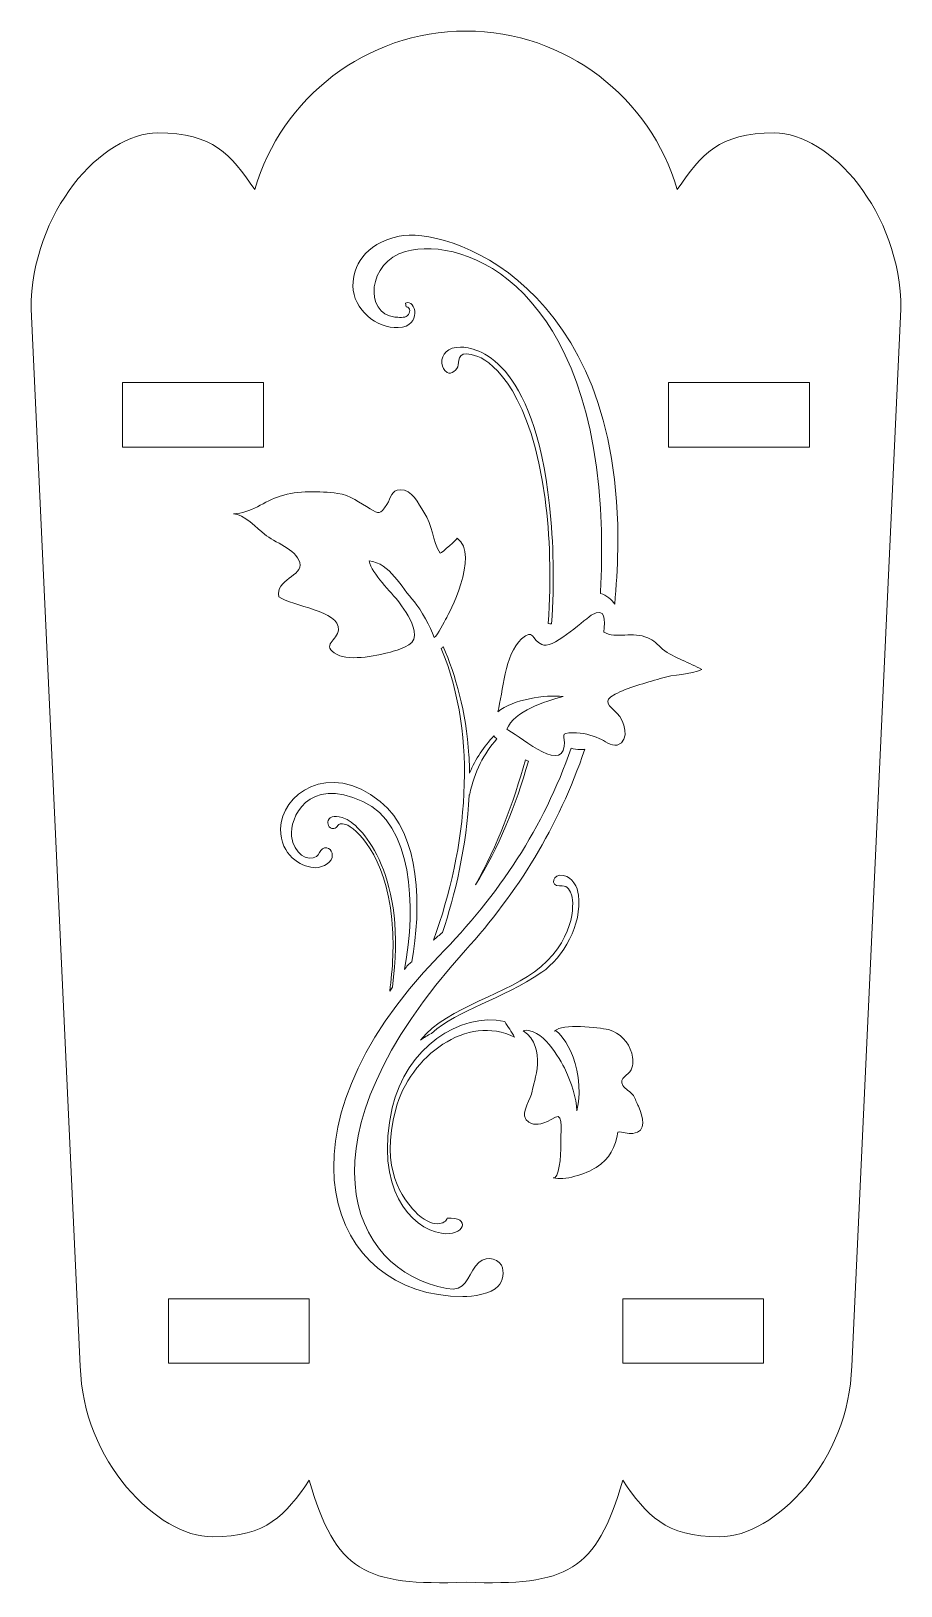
# Model space of a CAD drawing. Header units: centimetres. Extents: x -86 to 44, y 9 to 43.
# Drawn here: x 29.03 to 33.97, y 10.2 to 19.02 of the extents above; entities that cross this region are included whole.
import ezdxf

# ---------------------------------------------------------------- set-up
doc = ezdxf.new("R2010")
doc.units = ezdxf.units.CM
doc.header["$MEASUREMENT"] = 0
doc.layers.add('layer 1', color=7, linetype='Continuous')

msp = doc.modelspace()

# ---------------------------------------------------------------- linework, layer by layer
at = {"layer": 'layer 1', "color": 242, "lineweight": 9}
for points, knots in [([(31.49588, 10.21776), (32.0719, 10.19675), (32.23449, 10.27696), (32.38636, 10.796), (32.38636, 10.796), (32.52333, 10.59887), (32.6247, 10.47544), (32.93658, 10.47544), (32.93658, 10.47544), (33.24846, 10.47544), (33.6737, 10.90624), (33.68618, 11.44396), (33.68618, 11.44396), (33.68618, 11.44396), (33.96588, 17.44396), (33.96588, 17.44396), (33.96588, 17.44396), (33.96588, 17.99624), (33.56171, 18.44395), (33.24588, 18.44395), (33.24588, 18.44395), (32.93005, 18.44395), (32.83263, 18.32052), (32.69565, 18.1234), (32.69565, 18.1234), (32.54374, 18.64255), (32.06413, 19.02177), (31.49588, 19.02177), (31.49588, 19.02177), (30.92763, 19.02177), (30.44802, 18.64255), (30.29611, 18.1234), (30.29611, 18.1234), (30.15913, 18.32052), (30.06171, 18.44395), (29.74588, 18.44395), (29.74588, 18.44395), (29.43005, 18.44395), (29.02588, 17.99624), (29.02588, 17.44396), (29.02588, 17.44396), (29.02588, 17.44396), (29.30558, 11.44396), (29.30558, 11.44396), (29.30558, 11.44396), (29.31806, 10.90624), (29.7433, 10.47544), (30.05518, 10.47544), (30.05518, 10.47544), (30.36706, 10.47544), (30.46843, 10.59887), (30.6054, 10.796), (30.6054, 10.796), (30.75727, 10.27696), (30.91986, 10.19675), (31.49588, 10.21776)], [0, 0, 0, 0, 0.0666667, 0.0666667, 0.0666667, 0.0666667, 0.1333333, 0.1333333, 0.1333333, 0.1333333, 0.2, 0.2, 0.2, 0.2, 0.2666667, 0.2666667, 0.2666667, 0.2666667, 0.3333333, 0.3333333, 0.3333333, 0.3333333, 0.4, 0.4, 0.4, 0.4, 0.4666667, 0.4666667, 0.4666667, 0.4666667, 0.5333333, 0.5333333, 0.5333333, 0.5333333, 0.6, 0.6, 0.6, 0.6, 0.6666667, 0.6666667, 0.6666667, 0.6666667, 0.7333333, 0.7333333, 0.7333333, 0.7333333, 0.8, 0.8, 0.8, 0.8, 0.8666667, 0.8666667, 0.8666667, 0.8666667, 1, 1, 1, 1]), ([(29.5453, 17.02651), (29.5453, 17.02651), (30.3453, 17.02651), (30.3453, 17.02651), (30.3453, 17.02651), (30.3453, 17.02651), (30.3453, 16.66012), (30.3453, 16.66012), (30.3453, 16.66012), (30.3453, 16.66012), (29.5453, 16.66012), (29.5453, 16.66012), (29.5453, 16.66012), (29.5453, 16.66012), (29.5453, 17.02651), (29.5453, 17.02651)], [0, 0, 0, 0, 0.2, 0.2, 0.2, 0.2, 0.4, 0.4, 0.4, 0.4, 0.6, 0.6, 0.6, 0.6, 1, 1, 1, 1]), ([(32.64645, 17.02652), (32.64645, 17.02652), (33.44645, 17.02652), (33.44645, 17.02652), (33.44645, 17.02652), (33.44645, 17.02652), (33.44645, 16.66013), (33.44645, 16.66013), (33.44645, 16.66013), (33.44645, 16.66013), (32.64645, 16.66013), (32.64645, 16.66013), (32.64645, 16.66013), (32.64645, 16.66013), (32.64645, 17.02652), (32.64645, 17.02652)], [0, 0, 0, 0, 0.2, 0.2, 0.2, 0.2, 0.4, 0.4, 0.4, 0.4, 0.6, 0.6, 0.6, 0.6, 1, 1, 1, 1]), ([(29.80559, 11.82654), (29.80559, 11.82654), (30.60559, 11.82654), (30.60559, 11.82654), (30.60559, 11.82654), (30.60559, 11.82654), (30.60559, 11.46014), (30.60559, 11.46014), (30.60559, 11.46014), (30.60559, 11.46014), (29.80559, 11.46014), (29.80559, 11.46014), (29.80559, 11.46014), (29.80559, 11.46014), (29.80559, 11.82654), (29.80559, 11.82654)], [0, 0, 0, 0, 0.2, 0.2, 0.2, 0.2, 0.4, 0.4, 0.4, 0.4, 0.6, 0.6, 0.6, 0.6, 1, 1, 1, 1]), ([(32.38617, 11.82654), (32.38617, 11.82654), (33.18617, 11.82654), (33.18617, 11.82654), (33.18617, 11.82654), (33.18617, 11.82654), (33.18617, 11.46014), (33.18617, 11.46014), (33.18617, 11.46014), (33.18617, 11.46014), (32.38617, 11.46014), (32.38617, 11.46014), (32.38617, 11.46014), (32.38617, 11.46014), (32.38617, 11.82654), (32.38617, 11.82654)], [0, 0, 0, 0, 0.2, 0.2, 0.2, 0.2, 0.4, 0.4, 0.4, 0.4, 0.6, 0.6, 0.6, 0.6, 1, 1, 1, 1])]:
    msp.add_open_spline(points, degree=3, knots=knots, dxfattribs=at)
at = {"layer": 'layer 1', "color": 177, "lineweight": 9}
for points, knots in [([(32.34058, 15.76916), (32.32219, 15.79684), (32.295, 15.81868), (32.25905, 15.82941), (32.25905, 15.82941), (32.26572, 15.94447), (32.26799, 16.06312), (32.26463, 16.18657), (32.26463, 16.18657), (32.22677, 17.56365), (31.49765, 17.86441), (31.15247, 17.77062), (31.15247, 17.77062), (30.93738, 17.71213), (30.91508, 17.41701), (31.09243, 17.39873), (31.09243, 17.39873), (31.11008, 17.39695), (31.1484, 17.39344), (31.1618, 17.40509), (31.1618, 17.40509), (31.18213, 17.42269), (31.18112, 17.45389), (31.15668, 17.45656), (31.15668, 17.45656), (31.15668, 17.45656), (31.15247, 17.4782), (31.15247, 17.4782), (31.15247, 17.4782), (31.20957, 17.50223), (31.25042, 17.34601), (31.11103, 17.3388), (31.11103, 17.3388), (30.99002, 17.33257), (30.85395, 17.44166), (30.85388, 17.57673), (30.85388, 17.57673), (30.85384, 17.68247), (30.91395, 17.81227), (31.11584, 17.85792), (31.11584, 17.85792), (31.37287, 17.91604), (32.38556, 17.59609), (32.35767, 16.08212), (32.35767, 16.08212), (32.35574, 15.9745), (32.34978, 15.87038), (32.34058, 15.76916)], [0, 0, 0, 0, 0.0769231, 0.0769231, 0.0769231, 0.0769231, 0.1538462, 0.1538462, 0.1538462, 0.1538462, 0.2307692, 0.2307692, 0.2307692, 0.2307692, 0.3076923, 0.3076923, 0.3076923, 0.3076923, 0.3846154, 0.3846154, 0.3846154, 0.3846154, 0.4615385, 0.4615385, 0.4615385, 0.4615385, 0.5384615, 0.5384615, 0.5384615, 0.5384615, 0.6153846, 0.6153846, 0.6153846, 0.6153846, 0.6923077, 0.6923077, 0.6923077, 0.6923077, 0.7692308, 0.7692308, 0.7692308, 0.7692308, 0.8461538, 0.8461538, 0.8461538, 0.8461538, 1, 1, 1, 1]), ([(31.45198, 17.12843), (31.44672, 17.09591), (31.4117, 17.07066), (31.38915, 17.08431), (31.38915, 17.08431), (31.36893, 17.09654), (31.36183, 17.11376), (31.35942, 17.13718), (31.35942, 17.13718), (31.35414, 17.18847), (31.39461, 17.22825), (31.46432, 17.22825), (31.46432, 17.22825), (31.55405, 17.22825), (31.88088, 17.16178), (31.97058, 16.32867), (31.97058, 16.32867), (31.99325, 16.11839), (31.99788, 15.89028), (31.98216, 15.65729), (31.98216, 15.65729), (31.97589, 15.6581), (31.96941, 15.65857), (31.96273, 15.6588), (31.96273, 15.6588), (31.98052, 15.91773), (31.97236, 16.16053), (31.9449, 16.3671), (31.9449, 16.3671), (31.86644, 16.95757), (31.65608, 17.13967), (31.56284, 17.17538), (31.56284, 17.17538), (31.44991, 17.21867), (31.45681, 17.15793), (31.45198, 17.12843)], [0, 0, 0, 0, 0.1, 0.1, 0.1, 0.1, 0.2, 0.2, 0.2, 0.2, 0.3, 0.3, 0.3, 0.3, 0.4, 0.4, 0.4, 0.4, 0.5, 0.5, 0.5, 0.5, 0.6, 0.6, 0.6, 0.6, 0.7, 0.7, 0.7, 0.7, 0.8, 0.8, 0.8, 0.8, 1, 1, 1, 1]), ([(30.35161, 16.16622), (30.31527, 16.1969), (30.22856, 16.28219), (30.17623, 16.28246), (30.17623, 16.28246), (30.27068, 16.28189), (30.35343, 16.35599), (30.44113, 16.38271), (30.44113, 16.38271), (30.54401, 16.41403), (30.66182, 16.41074), (30.76749, 16.39782), (30.76749, 16.39782), (30.83702, 16.38929), (30.89324, 16.34459), (30.95204, 16.30964), (30.95204, 16.30964), (31.00012, 16.28108), (31.00882, 16.27513), (31.04626, 16.33454), (31.04626, 16.33454), (31.07273, 16.37659), (31.06806, 16.41511), (31.12319, 16.4183), (31.12319, 16.4183), (31.188, 16.42208), (31.22614, 16.33899), (31.25728, 16.29125), (31.25728, 16.29125), (31.30566, 16.21733), (31.30608, 16.12817), (31.34829, 16.0581), (31.34829, 16.0581), (31.36064, 16.06195), (31.44856, 16.14041), (31.44512, 16.14274), (31.44512, 16.14274), (31.57964, 16.05302), (31.38744, 15.69415), (31.38744, 15.69415), (31.38744, 15.69415), (31.36817, 15.66853), (31.34004, 15.59338), (31.31438, 15.58056), (31.31438, 15.58056), (31.29516, 15.63827), (31.24093, 15.73737), (31.20248, 15.78227), (31.20248, 15.78227), (31.12559, 15.86554), (31.067, 16.00179), (30.94519, 16.01461), (30.94519, 16.01461), (30.96444, 15.93771), (31.067, 15.84155), (31.11824, 15.77744), (31.11824, 15.77744), (31.15029, 15.7326), (31.18872, 15.67494), (31.20156, 15.61726), (31.20156, 15.61726), (31.22031, 15.54206), (31.14185, 15.51915), (31.08278, 15.50177), (31.08278, 15.50177), (31.007, 15.4795), (30.83767, 15.44321), (30.76342, 15.48303), (30.76342, 15.48303), (30.66614, 15.53518), (30.76773, 15.56532), (30.77215, 15.62367), (30.77215, 15.62367), (30.78026, 15.73118), (30.50635, 15.7577), (30.43367, 15.81063), (30.43367, 15.81063), (30.41023, 15.90973), (30.57217, 15.92736), (30.55143, 16.00481), (30.55143, 16.00481), (30.53045, 16.08322), (30.40776, 16.1188), (30.35161, 16.16622)], [0, 0, 0, 0, 0.0454545, 0.0454545, 0.0454545, 0.0454545, 0.0909091, 0.0909091, 0.0909091, 0.0909091, 0.1363636, 0.1363636, 0.1363636, 0.1363636, 0.1818182, 0.1818182, 0.1818182, 0.1818182, 0.2272727, 0.2272727, 0.2272727, 0.2272727, 0.2727273, 0.2727273, 0.2727273, 0.2727273, 0.3181818, 0.3181818, 0.3181818, 0.3181818, 0.3636364, 0.3636364, 0.3636364, 0.3636364, 0.4090909, 0.4090909, 0.4090909, 0.4090909, 0.4545455, 0.4545455, 0.4545455, 0.4545455, 0.5, 0.5, 0.5, 0.5, 0.5454545, 0.5454545, 0.5454545, 0.5454545, 0.5909091, 0.5909091, 0.5909091, 0.5909091, 0.6363636, 0.6363636, 0.6363636, 0.6363636, 0.6818182, 0.6818182, 0.6818182, 0.6818182, 0.7272727, 0.7272727, 0.7272727, 0.7272727, 0.7727273, 0.7727273, 0.7727273, 0.7727273, 0.8181818, 0.8181818, 0.8181818, 0.8181818, 0.8636364, 0.8636364, 0.8636364, 0.8636364, 0.9090909, 0.9090909, 0.9090909, 0.9090909, 1, 1, 1, 1]), ([(32.35507, 15.14838), (32.39352, 15.10995), (32.43197, 14.99459), (32.35507, 14.96891), (32.35507, 14.96891), (32.31664, 14.96255), (32.28457, 14.99459), (32.25252, 15.00741), (32.25252, 15.00741), (32.20766, 15.02659), (32.15637, 15.03948), (32.10512, 15.03948), (32.10512, 15.03948), (32.02183, 15.03948), (32.06028, 15.02023), (32.05385, 14.96255), (32.05385, 14.96255), (32.03465, 14.80876), (31.77827, 15.03948), (31.727, 15.0587), (31.727, 15.0587), (31.77188, 15.1612), (31.9449, 15.2189), (32.04746, 15.24453), (32.04746, 15.24453), (31.9449, 15.25733), (31.76546, 15.2285), (31.67575, 15.15801), (31.67575, 15.15801), (31.70777, 15.27336), (31.7142, 15.48166), (31.81031, 15.57136), (31.81031, 15.57136), (31.88079, 15.6355), (31.86799, 15.56498), (31.92568, 15.53935), (31.92568, 15.53935), (31.98335, 15.50728), (32.14999, 15.66752), (32.20766, 15.70598), (32.20766, 15.70598), (32.291, 15.75722), (32.28457, 15.68034), (32.27816, 15.6098), (32.27816, 15.6098), (32.34866, 15.57136), (32.44479, 15.61627), (32.52811, 15.57777), (32.52811, 15.57777), (32.56015, 15.56498), (32.58579, 15.53935), (32.61142, 15.51369), (32.61142, 15.51369), (32.68192, 15.46241), (32.76521, 15.4368), (32.83575, 15.39832), (32.83575, 15.39832), (32.77164, 15.36631), (32.67551, 15.37267), (32.59858, 15.34706), (32.59858, 15.34706), (32.51527, 15.32142), (32.41274, 15.29579), (32.34225, 15.25733), (32.34225, 15.25733), (32.26532, 15.2189), (32.31021, 15.19327), (32.35507, 15.14838)], [0, 0, 0, 0, 0.0555556, 0.0555556, 0.0555556, 0.0555556, 0.1111111, 0.1111111, 0.1111111, 0.1111111, 0.1666667, 0.1666667, 0.1666667, 0.1666667, 0.2222222, 0.2222222, 0.2222222, 0.2222222, 0.2777778, 0.2777778, 0.2777778, 0.2777778, 0.3333333, 0.3333333, 0.3333333, 0.3333333, 0.3888889, 0.3888889, 0.3888889, 0.3888889, 0.4444444, 0.4444444, 0.4444444, 0.4444444, 0.5, 0.5, 0.5, 0.5, 0.5555556, 0.5555556, 0.5555556, 0.5555556, 0.6111111, 0.6111111, 0.6111111, 0.6111111, 0.6666667, 0.6666667, 0.6666667, 0.6666667, 0.7222222, 0.7222222, 0.7222222, 0.7222222, 0.7777778, 0.7777778, 0.7777778, 0.7777778, 0.8333333, 0.8333333, 0.8333333, 0.8333333, 0.8888889, 0.8888889, 0.8888889, 0.8888889, 1, 1, 1, 1]), ([(31.36646, 15.52796), (31.43667, 15.36687), (31.49545, 15.16216), (31.5124, 14.91116), (31.5124, 14.91116), (31.5146, 14.8777), (31.51566, 14.84397), (31.51609, 14.81024), (31.51609, 14.81024), (31.55065, 14.89128), (31.59714, 14.96144), (31.65437, 15.02155), (31.65437, 15.02155), (31.65931, 15.01516), (31.66487, 15.00926), (31.67089, 15.0039), (31.67089, 15.0039), (31.59738, 14.92119), (31.54305, 14.81761), (31.51717, 14.69038), (31.51717, 14.69038), (31.51654, 14.68712), (31.51537, 14.68519), (31.51393, 14.68422), (31.51393, 14.68422), (31.50042, 14.39681), (31.4323, 14.11324), (31.36232, 13.90466), (31.36232, 13.90466), (31.34476, 13.89092), (31.32776, 13.87686), (31.31155, 13.86208), (31.31155, 13.86208), (31.50111, 14.38537), (31.5681, 15.00801), (31.35528, 15.51737), (31.35528, 15.51737), (31.35918, 15.52077), (31.36288, 15.5243), (31.36646, 15.52796)], [0, 0, 0, 0, 0.0909091, 0.0909091, 0.0909091, 0.0909091, 0.1818182, 0.1818182, 0.1818182, 0.1818182, 0.2727273, 0.2727273, 0.2727273, 0.2727273, 0.3636364, 0.3636364, 0.3636364, 0.3636364, 0.4545455, 0.4545455, 0.4545455, 0.4545455, 0.5454545, 0.5454545, 0.5454545, 0.5454545, 0.6363636, 0.6363636, 0.6363636, 0.6363636, 0.7272727, 0.7272727, 0.7272727, 0.7272727, 0.8181818, 0.8181818, 0.8181818, 0.8181818, 1, 1, 1, 1]), ([(32.09251, 14.95117), (32.10836, 14.94627), (32.12595, 14.94345), (32.14529, 14.94345), (32.14529, 14.94345), (32.15414, 14.94345), (32.16249, 14.94424), (32.17058, 14.94529), (32.17058, 14.94529), (32.02077, 14.50214), (31.78747, 14.1298), (31.49293, 13.80481), (31.49293, 13.80481), (30.51774, 12.72909), (30.83027, 11.98716), (31.3874, 11.88413), (31.3874, 11.88413), (31.49383, 11.86441), (31.50363, 11.95031), (31.54977, 12.01195), (31.54977, 12.01195), (31.59567, 12.0732), (31.67099, 12.062), (31.69662, 12.01712), (31.69662, 12.01712), (31.71694, 11.98159), (31.70296, 11.92584), (31.67899, 11.89805), (31.67899, 11.89805), (31.63995, 11.85276), (31.53514, 11.83938), (31.47804, 11.83927), (31.47804, 11.83927), (30.70718, 11.83823), (30.36942, 12.775), (31.34253, 13.7715), (31.34253, 13.7715), (31.6829, 14.1201), (31.93764, 14.50198), (32.09251, 14.95117)], [0, 0, 0, 0, 0.0909091, 0.0909091, 0.0909091, 0.0909091, 0.1818182, 0.1818182, 0.1818182, 0.1818182, 0.2727273, 0.2727273, 0.2727273, 0.2727273, 0.3636364, 0.3636364, 0.3636364, 0.3636364, 0.4545455, 0.4545455, 0.4545455, 0.4545455, 0.5454545, 0.5454545, 0.5454545, 0.5454545, 0.6363636, 0.6363636, 0.6363636, 0.6363636, 0.7272727, 0.7272727, 0.7272727, 0.7272727, 0.8181818, 0.8181818, 0.8181818, 0.8181818, 1, 1, 1, 1]), ([(31.00927, 14.64955), (31.23984, 14.46337), (31.24292, 14.04035), (31.18845, 13.73978), (31.18845, 13.73978), (31.17145, 13.72771), (31.15771, 13.71241), (31.14723, 13.69505), (31.14723, 13.69505), (31.21391, 14.06202), (31.19144, 14.51961), (30.91091, 14.64955), (30.91091, 14.64955), (30.59416, 14.79623), (30.49339, 14.55098), (30.50542, 14.45247), (30.50542, 14.45247), (30.51793, 14.35), (30.5962, 14.30716), (30.64734, 14.33697), (30.64734, 14.33697), (30.66324, 14.34626), (30.66436, 14.37113), (30.68078, 14.38044), (30.68078, 14.38044), (30.71433, 14.3996), (30.74379, 14.36573), (30.73527, 14.33151), (30.73527, 14.33151), (30.72575, 14.29332), (30.66465, 14.2674), (30.62854, 14.27461), (30.62854, 14.27461), (30.558, 14.28103), (30.44293, 14.34189), (30.44293, 14.4933), (30.44293, 14.4933), (30.44293, 14.68557), (30.71451, 14.88744), (31.00927, 14.64955)], [0, 0, 0, 0, 0.0909091, 0.0909091, 0.0909091, 0.0909091, 0.1818182, 0.1818182, 0.1818182, 0.1818182, 0.2727273, 0.2727273, 0.2727273, 0.2727273, 0.3636364, 0.3636364, 0.3636364, 0.3636364, 0.4545455, 0.4545455, 0.4545455, 0.4545455, 0.5454545, 0.5454545, 0.5454545, 0.5454545, 0.6363636, 0.6363636, 0.6363636, 0.6363636, 0.7272727, 0.7272727, 0.7272727, 0.7272727, 0.8181818, 0.8181818, 0.8181818, 0.8181818, 1, 1, 1, 1]), ([(31.84994, 14.87747), (31.7791, 14.62611), (31.68023, 14.38624), (31.54984, 14.17529), (31.54984, 14.17529), (31.67395, 14.39996), (31.76675, 14.64149), (31.83332, 14.88544), (31.83332, 14.88544), (31.83858, 14.88251), (31.84414, 14.87984), (31.84994, 14.87747)], [0, 0, 0, 0, 0.25, 0.25, 0.25, 0.25, 0.5, 0.5, 0.5, 0.5, 1, 1, 1, 1]), ([(30.81255, 14.51837), (30.75535, 14.53365), (30.7726, 14.49654), (30.74462, 14.49537), (30.74462, 14.49537), (30.71375, 14.49405), (30.70756, 14.52582), (30.71294, 14.54073), (30.71294, 14.54073), (30.72296, 14.56826), (30.76007, 14.57329), (30.81163, 14.55082), (30.81163, 14.55082), (30.91013, 14.50785), (31.16587, 14.22004), (31.07779, 13.59561), (31.07779, 13.59561), (31.0726, 13.58785), (31.06742, 13.5801), (31.06252, 13.57216), (31.06252, 13.57216), (31.07999, 13.6991), (31.08796, 13.84111), (31.0748, 13.97875), (31.0748, 13.97875), (31.03965, 14.34637), (30.8685, 14.50353), (30.81255, 14.51837)], [0, 0, 0, 0, 0.125, 0.125, 0.125, 0.125, 0.25, 0.25, 0.25, 0.25, 0.375, 0.375, 0.375, 0.375, 0.5, 0.5, 0.5, 0.5, 0.625, 0.625, 0.625, 0.625, 0.75, 0.75, 0.75, 0.75, 1, 1, 1, 1]), ([(32.02691, 14.17021), (31.97297, 14.16697), (31.98468, 14.24266), (32.05039, 14.22964), (32.05039, 14.22964), (32.09988, 14.21983), (32.12937, 14.16207), (32.13483, 14.1182), (32.13483, 14.1182), (32.15572, 13.95107), (32.048, 13.76265), (31.92592, 13.67944), (31.92592, 13.67944), (31.69399, 13.5214), (31.45594, 13.47135), (31.29922, 13.33274), (31.29922, 13.33274), (31.27773, 13.32104), (31.25679, 13.30868), (31.23673, 13.29522), (31.23673, 13.29522), (31.39654, 13.48853), (31.73811, 13.55396), (31.92068, 13.71081), (31.92068, 13.71081), (32.13046, 13.89098), (32.1051, 14.09704), (32.0959, 14.11999), (32.0959, 14.11999), (32.08025, 14.15919), (32.06912, 14.17273), (32.02691, 14.17021)], [0, 0, 0, 0, 0.1111111, 0.1111111, 0.1111111, 0.1111111, 0.2222222, 0.2222222, 0.2222222, 0.2222222, 0.3333333, 0.3333333, 0.3333333, 0.3333333, 0.4444444, 0.4444444, 0.4444444, 0.4444444, 0.5555556, 0.5555556, 0.5555556, 0.5555556, 0.6666667, 0.6666667, 0.6666667, 0.6666667, 0.7777778, 0.7777778, 0.7777778, 0.7777778, 1, 1, 1, 1]), ([(31.09661, 12.90233), (31.00415, 12.5574), (31.14172, 12.39081), (31.20475, 12.32312), (31.20475, 12.32312), (31.30331, 12.21737), (31.386, 12.25339), (31.38816, 12.28395), (31.38816, 12.28395), (31.52806, 12.29493), (31.48733, 12.1766), (31.35616, 12.19816), (31.35616, 12.19816), (31.18072, 12.22697), (30.9748, 12.45234), (31.07667, 12.90955), (31.07667, 12.90955), (31.15229, 13.24874), (31.46246, 13.45597), (31.71576, 13.40035), (31.71576, 13.40035), (31.73494, 13.37085), (31.75371, 13.3411), (31.772, 13.31106), (31.772, 13.31106), (31.50447, 13.44646), (31.17792, 13.20566), (31.09661, 12.90233)], [0, 0, 0, 0, 0.125, 0.125, 0.125, 0.125, 0.25, 0.25, 0.25, 0.25, 0.375, 0.375, 0.375, 0.375, 0.5, 0.5, 0.5, 0.5, 0.625, 0.625, 0.625, 0.625, 0.75, 0.75, 0.75, 0.75, 1, 1, 1, 1]), ([(32.06138, 13.12365), (32.09235, 13.05762), (32.12243, 12.96482), (32.12597, 12.89372), (32.12597, 12.89372), (32.1836, 13.16759), (32.01693, 13.36419), (31.99876, 13.34607), (31.99876, 13.34607), (32.04364, 13.39091), (32.24709, 13.36691), (32.30481, 13.35403), (32.30481, 13.35403), (32.37207, 13.33487), (32.41857, 13.28444), (32.43746, 13.21983), (32.43746, 13.21983), (32.44578, 13.19127), (32.44765, 13.15441), (32.43431, 13.12581), (32.43431, 13.12581), (32.42035, 13.09585), (32.36008, 13.08056), (32.3861, 13.03745), (32.3861, 13.03745), (32.3993, 13.01569), (32.4316, 13.00275), (32.44623, 12.97935), (32.44623, 12.97935), (32.45644, 12.963), (32.46667, 12.93741), (32.47499, 12.91913), (32.47499, 12.91913), (32.50211, 12.85911), (32.52518, 12.77346), (32.44374, 12.76446), (32.44374, 12.76446), (32.41412, 12.7612), (32.38563, 12.77696), (32.35865, 12.77276), (32.35865, 12.77276), (32.34526, 12.68805), (32.31203, 12.62135), (32.23584, 12.57215), (32.23584, 12.57215), (32.1782, 12.535), (32.05063, 12.49441), (31.99143, 12.51298), (31.99143, 12.51298), (32.02111, 12.50368), (32.03736, 12.63138), (32.03384, 12.70795), (32.03384, 12.70795), (32.03218, 12.74485), (32.05113, 12.88847), (32.00361, 12.85756), (32.00361, 12.85756), (31.8702, 12.77064), (31.83381, 12.84915), (31.83332, 12.84989), (31.83332, 12.84989), (31.80937, 12.88256), (31.86673, 12.9661), (31.87179, 13.00487), (31.87179, 13.00487), (31.8784, 13.05553), (31.96184, 13.24771), (31.82055, 13.34821), (31.82055, 13.34821), (31.9228, 13.37259), (32.03084, 13.18869), (32.06138, 13.12365)], [0, 0, 0, 0, 0.0526316, 0.0526316, 0.0526316, 0.0526316, 0.1052632, 0.1052632, 0.1052632, 0.1052632, 0.1578947, 0.1578947, 0.1578947, 0.1578947, 0.2105263, 0.2105263, 0.2105263, 0.2105263, 0.2631579, 0.2631579, 0.2631579, 0.2631579, 0.3157895, 0.3157895, 0.3157895, 0.3157895, 0.3684211, 0.3684211, 0.3684211, 0.3684211, 0.4210526, 0.4210526, 0.4210526, 0.4210526, 0.4736842, 0.4736842, 0.4736842, 0.4736842, 0.5263158, 0.5263158, 0.5263158, 0.5263158, 0.5789474, 0.5789474, 0.5789474, 0.5789474, 0.6315789, 0.6315789, 0.6315789, 0.6315789, 0.6842105, 0.6842105, 0.6842105, 0.6842105, 0.7368421, 0.7368421, 0.7368421, 0.7368421, 0.7894737, 0.7894737, 0.7894737, 0.7894737, 0.8421053, 0.8421053, 0.8421053, 0.8421053, 0.8947368, 0.8947368, 0.8947368, 0.8947368, 1, 1, 1, 1])]:
    msp.add_open_spline(points, degree=3, knots=knots, dxfattribs=at)
msp.add_open_spline([(31.82055, 13.34821), (31.82102, 13.34623), (31.8189, 13.3494), (31.82055, 13.34821)], degree=3, dxfattribs=at)

doc.saveas('drawing.dxf')
